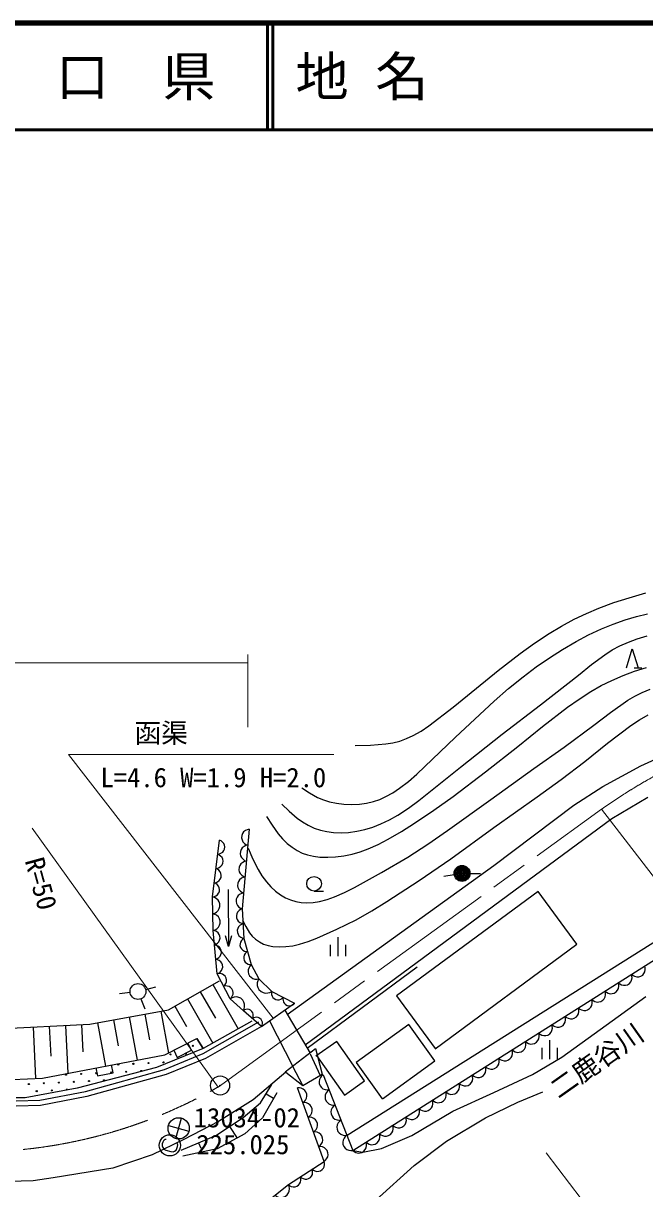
# Model space of a CAD drawing. Units: millimetres, scale not verified. Extents: x 40000 to 680000, y 20000 to 380000.
# Drawn here: x 344824 to 403176, y 270522 to 380000 of the extents above; entities that cross this region are included whole.
import ezdxf
from ezdxf.enums import TextEntityAlignment as Align

# ---------------------------------------------------------------- set-up
doc = ezdxf.new("R2010")
doc.units = ezdxf.units.MM
doc.header["$LTSCALE"] = 1000
doc.linetypes.add('CHAIN', pattern=[18.5, 12, -1.5, 3.5, -1.5])
for name, color, linetype, lineweight in [('M-BGD', 7, 'Continuous', 25), ('M-BMK', 2, 'CHAIN', 13), ('M-BMK-HTXT', 7, 'Continuous', 13), ('M-BMK-SRVR', 3, 'Continuous', 25), ('M-STR-STRC', 7, 'Continuous', 25), ('M-TTL', 2, 'Continuous', 140), ('M-TTL-LINE', 7, 'Continuous', 50)]:
    doc.layers.add(name, color=color, linetype=linetype, lineweight=lineweight)
doc.layers.add('M-TTL-TXT', color=7, linetype='Continuous')
doc.styles.add('ＭＳ ゴシック', font='')
doc.styles.get('ＭＳ ゴシック').set_extended_font_data('MS Gothic')

msp = doc.modelspace()

# ---------------------------------------------------------------- linework, layer by layer
at = {"layer": 'M-BGD'}
for p, q in [((402186, 319452), (402906, 319452)), ((402812, 310239), (406882, 312115)), ((399261, 308309), (402812, 310239)), ((396512, 306538), (399261, 308309)), ((389022, 300898), (396512, 306538)), ((400106, 305297), (403458, 307292)), ((371284, 284041), (400106, 305297)), ((362603, 297928), (363244, 303270)), ((366022, 304285), (365381, 296806)), ((369617, 286875), (389022, 300898)), ((385284, 300013), (384299, 299841)), ((386773, 300141), (387773, 300141)), ((362657, 294776), (362603, 297928)), ((364046, 298622), (364099, 293281)), ((372127, 298475), (373022, 298475)), ((393161, 298447), (379865, 288631)), ((396814, 293498), (393161, 298447)), ((365381, 296806), (365541, 294029)), ((407172, 295620), (375231, 275508)), ((363031, 290717), (362657, 294776)), ((375762, 274119), (408174, 294602)), ((365541, 294029), (366236, 291571)), ((373630, 293442), (373630, 292362)), ((374350, 294158), (374350, 292358)), ((375070, 293442), (375070, 292362)), ((383501, 283669), (396814, 293498)), ((366236, 291571), (366930, 290236)), ((371475, 283717), (381802, 291370)), ((364259, 288366), (363031, 290717)), ((366930, 290236), (368159, 289061)), ((356316, 289244), (357282, 289501)), ((358465, 287333), (363232, 290040)), ((361444, 289025), (362860, 286532)), ((362636, 289702), (364997, 285544)), ((368159, 289061), (370295, 287939)), ((354848, 288953), (353856, 288824)), ((355863, 288351), (356226, 287419)), ((360253, 288348), (362610, 284197)), ((365488, 287245), (364259, 288366)), ((367197, 285749), (370295, 287939)), ((379865, 288631), (383501, 283706)), ((399005, 285482), (403295, 288588)), ((351058, 285980), (358465, 287333)), ((356243, 286927), (356687, 284500)), ((357725, 287198), (358443, 283265)), ((359061, 287672), (360142, 285768)), ((367197, 285749), (365488, 287245)), ((369374, 287288), (371750, 283249)), ((328284, 284862), (351058, 285980)), ((347262, 285793), (347401, 282966)), ((348780, 285868), (349001, 281368)), ((350299, 285942), (350425, 283369)), ((351798, 286115), (352543, 282040)), ((353280, 286386), (353726, 283946)), ((354762, 286656), (355502, 282601)), ((361701, 283209), (366951, 286184)), ((366292, 286274), (361702, 283685)), ((367197, 285749), (361920, 282759)), ((367948, 286280), (370149, 282014)), ((381014, 285935), (376071, 282367)), ((383472, 282529), (381014, 285935)), ((345744, 285719), (345981, 280887)), ((395406, 282868), (399005, 285482)), ((361702, 283685), (357328, 281899)), ((358112, 283096), (361113, 284626)), ((361113, 284626), (361702, 283685)), ((361702, 283685), (361113, 284626)), ((369417, 281510), (372254, 283706)), ((372254, 283706), (372894, 281282)), ((374259, 284360), (372286, 282973)), ((376870, 280644), (374259, 284360)), ((393504, 283760), (393504, 282680)), ((394224, 284475), (394224, 282675)), ((394944, 283760), (394944, 282680)), ((346637, 280919), (358112, 283096)), ((358072, 281714), (361701, 283209)), ((361920, 282759), (358235, 281240)), ((371750, 283203), (372711, 281144)), ((372360, 283046), (374982, 279317)), ((378553, 278978), (383472, 282529)), ((392645, 281241), (395406, 282868)), ((357328, 281899), (349887, 279955)), ((350663, 279665), (358072, 281714)), ((369463, 281465), (366398, 278857)), ((369463, 281465), (371064, 280230)), ((371064, 280230), (370149, 282014)), ((376071, 282367), (378517, 278978)), ((325041, 279860), (346637, 280919)), ((358235, 281240), (350777, 279178)), ((367086, 278583), (368147, 280313)), ((371064, 280230), (372894, 281282)), ((372977, 281232), (375762, 274119)), ((374982, 279317), (376870, 280644)), ((388997, 279565), (392645, 281241)), ((349887, 279955), (345000, 279066)), ((346383, 278843), (350663, 279665)), ((350777, 279178), (346437, 278345)), ((368619, 279527), (367282, 277168)), ((367616, 279448), (368327, 279012)), ((373063, 273090), (370577, 279989)), ((385151, 277790), (388997, 279565)), ((391261, 278644), (393618, 279613)), ((345000, 279066), (344142, 279051)), ((344145, 278784), (346383, 278843)), ((346437, 278345), (344151, 278284)), ((366398, 278857), (363150, 276844)), ((365474, 277207), (367086, 278583)), ((388225, 277191), (391261, 278644)), ((359136, 275239), (359687, 277151)), ((362918, 275516), (365474, 277207)), ((367282, 277168), (365631, 275674)), ((366280, 277895), (366752, 277342)), ((381305, 275522), (385151, 277790)), ((384576, 274995), (388225, 277191)), ((358456, 276471), (360368, 275919)), ((363150, 276844), (359903, 275152)), ((364196, 276362), (364911, 275281)), ((359903, 275152), (356929, 273688)), ((359655, 274140), (362918, 275516)), ((361286, 274828), (361503, 274314)), ((365631, 275674), (363036, 274258)), ((378446, 274290), (381305, 275522)), ((381540, 272702), (384576, 274995)), ((363036, 274258), (359812, 273590)), ((375762, 274119), (376720, 273944)), ((376720, 273944), (378446, 274290)), ((356929, 273688), (353243, 272453)), ((369720, 270905), (373063, 273090)), ((377923, 269440), (381540, 272702)), ((347616, 271538), (345741, 271264)), ((353243, 272453), (347616, 271538)), ((345741, 271264), (327809, 270669)), ((365950, 267906), (369720, 270905))]:
    msp.add_line(p, q, dxfattribs=at)
for points in [[(375991, 312162), (377420, 312202), (378866, 312304), (379536, 312409), (380189, 312571), (380820, 312799), (381431, 313085), (382171, 313509), (382895, 313994), (385178, 315763), (387388, 317551), (389407, 319196), (391476, 320804), (392819, 321764), (394196, 322674), (395355, 323368), (396553, 324015), (397697, 324562), (398875, 325058), (400281, 325578), (401709, 326042), (403289, 326486)], [(370973, 308172), (371694, 307699), (372441, 307281), (373001, 307045), (373584, 306865), (374244, 306728), (374929, 306648), (375670, 306623), (376407, 306660), (377064, 306748), (377714, 306896), (378306, 307096), (378877, 307352), (379528, 307716), (380160, 308139), (380981, 308780), (381769, 309473), (385424, 312939), (389055, 316330), (390397, 317498), (391778, 318621), (392980, 319533), (394226, 320402), (395456, 321187), (396729, 321928), (397900, 322544), (399107, 323110), (400217, 323569), (401357, 323974), (402392, 324282), (403442, 324532)], [(369104, 306659), (369796, 305977), (370526, 305342), (371038, 304977), (371586, 304660), (372145, 304406), (372734, 304205), (373339, 304066), (373965, 303985), (374658, 303960), (375361, 303995), (376131, 304101), (376887, 304266), (377654, 304496), (378400, 304783), (379204, 305170), (379987, 305614), (381000, 306274), (381981, 306985), (385886, 310106), (389786, 313213), (393393, 315968), (396965, 318772), (398183, 319753), (399434, 320684), (400131, 321130), (400858, 321525), (401642, 321875), (402461, 322175), (403406, 322452)], [(401461, 319452), (402010, 321247), (402559, 319452)], [(367670, 305500), (368183, 304665), (368745, 303865), (369149, 303391), (369607, 302948), (370059, 302591), (370545, 302284), (371013, 302057), (371511, 301884), (372086, 301755), (372684, 301682), (373411, 301660), (374148, 301699), (374934, 301799), (375716, 301961), (376463, 302174), (377197, 302447), (378149, 302870), (379074, 303347), (380330, 304075), (381561, 304859), (383390, 306087), (385186, 307366), (388236, 309685), (391251, 312051), (393569, 313930), (395932, 315766), (397011, 316524), (398123, 317232), (399098, 317781), (400104, 318277), (401153, 318729), (402235, 319128), (403345, 319475)], [(365924, 302508), (366369, 301492), (366869, 300504), (367235, 299908), (367652, 299345), (368059, 298890), (368517, 298470), (368961, 298141), (369447, 297856), (369915, 297650), (370402, 297501), (370917, 297414), (371439, 297388), (372044, 297422), (372641, 297517), (373353, 297701), (374042, 297942), (374996, 298359), (375927, 298832), (378456, 300232), (380929, 301669), (382811, 302892), (384673, 304173), (388730, 307072), (392781, 309993), (395604, 312003), (398398, 314067), (399966, 315255), (401583, 316404), (402242, 316798), (402929, 317138), (403682, 317433)], [(365411, 295760), (365708, 295150), (366058, 294568), (366320, 294244), (366637, 293951), (366995, 293703), (367384, 293508), (367803, 293369), (368244, 293286), (368853, 293248), (369478, 293269), (370122, 293344), (370755, 293480), (371573, 293738), (372380, 294057), (374251, 294900), (376086, 295794), (377542, 296624), (378977, 297513), (381997, 299483), (384981, 301502), (389009, 304440), (393073, 307345), (395330, 308976), (397557, 310660), (399697, 312374), (401873, 314039), (402676, 314565), (403518, 315045)], [(363084, 301934), (363244, 301966), (363383, 302030), (363546, 302143), (363644, 302280), (363713, 302431), (363737, 302638), (363706, 302801), (363644, 302958), (363512, 303105), (363391, 303198), (363244, 303270)], [(366022, 304285), (365845, 304243), (365692, 304166), (365515, 304034), (365411, 303877), (365340, 303707), (365320, 303475), (365361, 303294), (365436, 303122), (365588, 302962), (365727, 302864), (365894, 302789)], [(365894, 302789), (365717, 302748), (365563, 302670), (365386, 302539), (365283, 302382), (365211, 302211), (365192, 301979), (365233, 301799), (365308, 301626), (365460, 301466), (365599, 301368), (365766, 301293)], [(362924, 300599), (363083, 300631), (363223, 300695), (363386, 300808), (363483, 300945), (363552, 301096), (363577, 301303), (363546, 301466), (363483, 301622), (363352, 301770), (363231, 301862), (363084, 301934)], [(365766, 301293), (365589, 301252), (365435, 301175), (365258, 301043), (365154, 300886), (365083, 300715), (365063, 300483), (365104, 300303), (365180, 300131), (365332, 299971), (365470, 299872), (365637, 299798)], [(362764, 299263), (362923, 299295), (363063, 299360), (363225, 299472), (363323, 299609), (363392, 299760), (363417, 299967), (363386, 300130), (363323, 300287), (363192, 300435), (363071, 300527), (362924, 300599)], [(362603, 297928), (362763, 297960), (362903, 298024), (363065, 298137), (363163, 298274), (363232, 298425), (363257, 298632), (363225, 298795), (363163, 298951), (363032, 299099), (362911, 299192), (362764, 299263)], [(365637, 299798), (365461, 299756), (365307, 299679), (365130, 299547), (365026, 299390), (364955, 299220), (364935, 298988), (364976, 298807), (365052, 298635), (365204, 298475), (365342, 298377), (365509, 298302)], [(362630, 296352), (362810, 296414), (362962, 296512), (363133, 296668), (363225, 296843), (363281, 297029), (363276, 297273), (363214, 297458), (363117, 297629), (362941, 297780), (362786, 297868), (362603, 297928)], [(365509, 298302), (365332, 298261), (365179, 298183), (365002, 298052), (364898, 297895), (364827, 297724), (364807, 297492), (364848, 297312), (364924, 297139), (365076, 296979), (365214, 296881), (365381, 296806)], [(365381, 296806), (365224, 296745), (365094, 296654), (364949, 296510), (364874, 296352), (364832, 296186), (364844, 295971), (364905, 295810), (364998, 295662), (365158, 295536), (365298, 295464), (365461, 295417)], [(362657, 294776), (362837, 294839), (362989, 294936), (363160, 295092), (363251, 295267), (363307, 295453), (363303, 295698), (363241, 295882), (363143, 296054), (362967, 296204), (362812, 296292), (362630, 296352)], [(362781, 293423), (362932, 293488), (363057, 293582), (363193, 293727), (363261, 293884), (363297, 294047), (363278, 294257), (363212, 294411), (363117, 294553), (362956, 294671), (362817, 294737), (362657, 294776)], [(365461, 295417), (365304, 295356), (365174, 295265), (365029, 295121), (364954, 294963), (364912, 294797), (364924, 294582), (364986, 294422), (365078, 294274), (365238, 294147), (365378, 294075), (365541, 294029)], [(362906, 292070), (363057, 292135), (363181, 292228), (363318, 292374), (363386, 292530), (363422, 292694), (363402, 292904), (363337, 293058), (363242, 293200), (363081, 293318), (362942, 293383), (362781, 293423)], [(364376, 294284), (364099, 293281), (363804, 294278)], [(365541, 294029), (365413, 293943), (365314, 293835), (365213, 293677), (365177, 293521), (365172, 293364), (365226, 293173), (365313, 293042), (365425, 292928), (365593, 292846), (365733, 292809), (365888, 292800)], [(365888, 292800), (365760, 292714), (365661, 292606), (365560, 292448), (365524, 292293), (365519, 292135), (365573, 291945), (365660, 291813), (365772, 291699), (365941, 291617), (366080, 291581), (366236, 291571)], [(363031, 290717), (363182, 290782), (363306, 290875), (363443, 291021), (363510, 291177), (363546, 291341), (363527, 291551), (363462, 291705), (363367, 291846), (363206, 291965), (363067, 292030), (362906, 292070)], [(366236, 291571), (366108, 291442), (366020, 291294), (365940, 291087), (365937, 290899), (365968, 290716), (366076, 290509), (366207, 290378), (366364, 290273), (366579, 290219), (366749, 290210), (366930, 290236)], [(401941, 290663), (402079, 290549), (402230, 290475), (402438, 290415), (402623, 290426), (402799, 290472), (402992, 290594), (403109, 290734), (403199, 290895), (403234, 291109), (403229, 291276), (403188, 291451)], [(363645, 289542), (363757, 289656), (363835, 289787), (363904, 289969), (363907, 290135), (363879, 290296), (363784, 290478), (363667, 290593), (363529, 290686), (363340, 290733), (363190, 290740), (363031, 290717)], [(366930, 290236), (366841, 290051), (366800, 289860), (366791, 289611), (366855, 289408), (366956, 289224), (367146, 289041), (367334, 288949), (367540, 288894), (367789, 288914), (367974, 288967), (368159, 289061)], [(400695, 289875), (400832, 289761), (400984, 289687), (401192, 289627), (401376, 289639), (401552, 289684), (401745, 289807), (401862, 289946), (401952, 290107), (401987, 290321), (401982, 290488), (401941, 290663)], [(364259, 288366), (364371, 288481), (364449, 288612), (364518, 288794), (364521, 288960), (364493, 289121), (364398, 289303), (364282, 289418), (364144, 289511), (363955, 289558), (363805, 289565), (363645, 289542)], [(368159, 289061), (368134, 288917), (368144, 288779), (368186, 288607), (368270, 288481), (368374, 288375), (368540, 288288), (368687, 288262), (368838, 288265), (369004, 288328), (369120, 288400), (369227, 288500)], [(398201, 288300), (398339, 288186), (398490, 288111), (398699, 288051), (398883, 288063), (399059, 288109), (399252, 288231), (399369, 288370), (399459, 288532), (399494, 288746), (399489, 288912), (399448, 289087)], [(399448, 289087), (399585, 288973), (399737, 288899), (399945, 288839), (400130, 288851), (400306, 288897), (400499, 289019), (400616, 289158), (400706, 289319), (400741, 289533), (400735, 289700), (400695, 289875)], [(365488, 287245), (365571, 287428), (365606, 287615), (365610, 287860), (365542, 288057), (365440, 288235), (365249, 288409), (365063, 288494), (364861, 288544), (364617, 288518), (364437, 288463), (364259, 288366)], [(369227, 288500), (369203, 288356), (369212, 288218), (369254, 288046), (369338, 287920), (369443, 287814), (369608, 287727), (369755, 287702), (369906, 287704), (370072, 287767), (370188, 287839), (370295, 287939)], [(396955, 287512), (397092, 287398), (397244, 287324), (397452, 287263), (397636, 287275), (397812, 287321), (398006, 287443), (398123, 287582), (398212, 287744), (398247, 287958), (398242, 288125), (398201, 288300)], [(366342, 286497), (366396, 286623), (366418, 286751), (366417, 286918), (366368, 287052), (366295, 287172), (366163, 287288), (366035, 287344), (365896, 287375), (365730, 287353), (365608, 287313), (365488, 287245)], [(395708, 286724), (395845, 286610), (395997, 286536), (396205, 286475), (396390, 286487), (396566, 286533), (396759, 286655), (396876, 286795), (396966, 286956), (397001, 287170), (396996, 287337), (396955, 287512)], [(367197, 285749), (367251, 285875), (367273, 286004), (367272, 286171), (367223, 286304), (367150, 286424), (367018, 286540), (366889, 286596), (366750, 286627), (366585, 286606), (366463, 286565), (366342, 286497)], [(393215, 285148), (393352, 285034), (393504, 284960), (393712, 284900), (393896, 284912), (394072, 284958), (394266, 285080), (394383, 285219), (394472, 285380), (394507, 285594), (394502, 285761), (394462, 285936)], [(394462, 285936), (394599, 285822), (394750, 285748), (394959, 285688), (395143, 285699), (395319, 285745), (395512, 285867), (395629, 286007), (395719, 286168), (395754, 286382), (395749, 286549), (395708, 286724)], [(391968, 284360), (392106, 284247), (392257, 284172), (392465, 284112), (392650, 284124), (392826, 284170), (393019, 284292), (393136, 284431), (393226, 284593), (393261, 284807), (393256, 284973), (393215, 285148)], [(358945, 283521), (359285, 282852), (360622, 283534), (360281, 284202)], [(389475, 282785), (389612, 282671), (389764, 282597), (389972, 282536), (390157, 282548), (390333, 282594), (390526, 282716), (390643, 282855), (390733, 283017), (390767, 283231), (390762, 283398), (390722, 283573)], [(390722, 283573), (390859, 283459), (391011, 283385), (391219, 283324), (391403, 283336), (391579, 283382), (391772, 283504), (391889, 283643), (391979, 283805), (392014, 284019), (392009, 284186), (391968, 284360)], [(388228, 281997), (388366, 281883), (388517, 281809), (388726, 281749), (388910, 281760), (389086, 281806), (389279, 281928), (389396, 282068), (389486, 282229), (389521, 282443), (389516, 282610), (389475, 282785)], [(351638, 281868), (351778, 281131), (353251, 281411), (353112, 282147)], [(386982, 281209), (387119, 281095), (387271, 281021), (387479, 280961), (387663, 280973), (387839, 281018), (388033, 281141), (388149, 281280), (388239, 281441), (388274, 281655), (388269, 281822), (388228, 281997)], [(372977, 281232), (372834, 281114), (372729, 280974), (372627, 280774), (372603, 280585), (372615, 280397), (372701, 280176), (372820, 280030), (372967, 279907), (373177, 279829), (373348, 279802), (373534, 279809)], [(384488, 279634), (384626, 279520), (384777, 279445), (384986, 279385), (385170, 279397), (385346, 279443), (385539, 279565), (385656, 279704), (385746, 279866), (385781, 280080), (385776, 280246), (385735, 280421)], [(385735, 280421), (385872, 280308), (386024, 280233), (386232, 280173), (386417, 280185), (386593, 280231), (386786, 280353), (386903, 280492), (386993, 280653), (387028, 280867), (387022, 281034), (386982, 281209)], [(371074, 278609), (371215, 278718), (371319, 278849), (371423, 279039), (371451, 279220), (371444, 279401), (371367, 279615), (371257, 279758), (371119, 279880), (370919, 279960), (370756, 279991), (370577, 279989)], [(373534, 279809), (373391, 279692), (373286, 279552), (373184, 279352), (373160, 279162), (373172, 278974), (373258, 278753), (373377, 278607), (373524, 278484), (373734, 278407), (373905, 278379), (374091, 278386)], [(383242, 278846), (383379, 278732), (383531, 278658), (383739, 278597), (383923, 278609), (384099, 278655), (384293, 278777), (384410, 278916), (384499, 279078), (384534, 279292), (384529, 279459), (384488, 279634)], [(371572, 277230), (371712, 277338), (371816, 277470), (371920, 277659), (371948, 277840), (371941, 278021), (371864, 278235), (371754, 278379), (371616, 278500), (371416, 278580), (371253, 278611), (371074, 278609)], [(374091, 278386), (373948, 278269), (373843, 278129), (373741, 277929), (373717, 277739), (373729, 277551), (373815, 277331), (373934, 277185), (374081, 277062), (374291, 276984), (374462, 276957), (374648, 276964)], [(381995, 278058), (382133, 277944), (382284, 277870), (382492, 277809), (382677, 277821), (382853, 277867), (383046, 277989), (383163, 278129), (383253, 278290), (383288, 278504), (383283, 278671), (383242, 278846)], [(372069, 275850), (372209, 275959), (372313, 276090), (372417, 276279), (372445, 276461), (372438, 276642), (372361, 276855), (372251, 276999), (372113, 277121), (371913, 277201), (371750, 277232), (371572, 277230)], [(379502, 276482), (379639, 276368), (379791, 276294), (379999, 276234), (380183, 276246), (380360, 276292), (380553, 276414), (380670, 276553), (380760, 276714), (380794, 276928), (380789, 277095), (380749, 277270)], [(380749, 277270), (380886, 277156), (381038, 277082), (381246, 277022), (381430, 277034), (381606, 277079), (381799, 277201), (381916, 277341), (382006, 277502), (382041, 277716), (382036, 277883), (381995, 278058)], [(374648, 276964), (374505, 276846), (374400, 276707), (374298, 276507), (374274, 276317), (374286, 276129), (374372, 275908), (374491, 275762), (374638, 275639), (374848, 275562), (375019, 275534), (375205, 275541)], [(378255, 275694), (378393, 275581), (378544, 275506), (378752, 275446), (378937, 275458), (379113, 275504), (379306, 275626), (379423, 275765), (379513, 275927), (379548, 276141), (379543, 276307), (379502, 276482)], [(372566, 274470), (372706, 274579), (372810, 274710), (372914, 274899), (372942, 275081), (372935, 275262), (372858, 275476), (372748, 275619), (372610, 275741), (372410, 275821), (372247, 275852), (372069, 275850)], [(375205, 275541), (375062, 275424), (374957, 275284), (374855, 275084), (374831, 274894), (374843, 274706), (374929, 274486), (375048, 274340), (375195, 274217), (375405, 274139), (375576, 274112), (375762, 274119)], [(375762, 274119), (375899, 274005), (376051, 273931), (376259, 273870), (376444, 273882), (376620, 273928), (376813, 274050), (376930, 274189), (377020, 274351), (377055, 274565), (377049, 274732), (377009, 274907)], [(377009, 274907), (377146, 274793), (377298, 274719), (377506, 274658), (377690, 274670), (377866, 274716), (378059, 274838), (378176, 274977), (378266, 275139), (378301, 275353), (378296, 275520), (378255, 275694)], [(373063, 273090), (373203, 273199), (373307, 273331), (373411, 273520), (373439, 273701), (373432, 273882), (373355, 274096), (373245, 274239), (373107, 274361), (372907, 274441), (372744, 274472), (372566, 274470)], [(371949, 272362), (372074, 272261), (372212, 272196), (372401, 272145), (372567, 272158), (372725, 272202), (372898, 272315), (373001, 272442), (373080, 272589), (373109, 272783), (373102, 272933), (373063, 273090)], [(369720, 270905), (369846, 270804), (369984, 270740), (370173, 270688), (370339, 270701), (370497, 270745), (370670, 270858), (370773, 270985), (370852, 271132), (370881, 271326), (370874, 271476), (370835, 271634)], [(370835, 271634), (370960, 271533), (371098, 271468), (371287, 271416), (371453, 271430), (371611, 271473), (371784, 271586), (371887, 271714), (371966, 271861), (371995, 272054), (371988, 272205), (371949, 272362)], [(368464, 269905), (368626, 269798), (368799, 269736), (369031, 269695), (369229, 269730), (369415, 269800), (369609, 269955), (369720, 270120), (369798, 270305), (369810, 270541), (369785, 270721), (369720, 270905)]]:
    msp.add_lwpolyline(points, dxfattribs=at)
for centre, radius in [((386023, 300141), 746), ((386023, 300141), 660), ((386023, 300141), 574), ((386023, 300141), 484), ((386023, 300141), 398), ((386023, 300141), 292), ((386023, 300141), 202), ((386023, 300141), 116), ((386023, 300141), 22.5), ((372127, 299163), 688), ((355591, 289050), 746), ((360739, 283942), 49.8), ((358655, 283132), 49.8), ((360067, 283201), 49.8), ((351661, 281373), 49.8), ((353074, 281442), 49.8), ((353746, 282183), 49.8), ((354487, 281511), 49.8), ((355158, 282252), 49.8), ((355899, 281581), 49.8), ((356571, 282321), 49.8), ((357983, 282391), 49.8), ((345340, 280355), 49.8), ((346752, 280424), 49.8), ((348165, 280493), 49.8), ((348836, 281234), 49.8), ((349577, 280563), 49.8), ((350249, 281303), 49.8), ((350990, 280632), 49.8), ((352402, 280701), 49.8), ((346081, 279683), 49.8), ((347493, 279752), 49.8), ((363302, 280216), 27), ((359412, 276195), 995)]:
    msp.add_circle(centre, radius, dxfattribs=at)
msp.add_arc((348906, 279822), 49.8, 307.43583, 253.17356, dxfattribs=at)
at = {"layer": 'M-BMK'}
msp.add_line((363111, 280070), (399123, 306164), dxfattribs=at)
for centre, radius, start, end in [((428365, 265106), 50406, 92.71869, 125.4584), ((340155, 320231), 46259, 275.79291, 299.75262)]:
    msp.add_arc(centre, radius, start, end, dxfattribs=at)
at = {"layer": 'M-BMK-HTXT'}
for p, q in [((240958, 319913), (365899, 319913)), ((365899, 320693), (365899, 313886)), ((368280, 286532), (349075, 311303)), ((349075, 311303), (373985, 311303)), ((399123, 306164), (417649, 282109)), ((345669, 304378), (363111, 280070)), ((401185, 264364), (393910, 273891))]:
    msp.add_line(p, q, dxfattribs=at)
at = {"layer": 'M-BMK-SRVR'}
msp.add_circle((363302, 280216), 896, dxfattribs=at)
at = {"layer": 'M-STR-STRC'}
msp.add_lwpolyline([(358247, 275147), (358145, 275134), (358058, 275087), (357979, 275010), (357918, 274908), (357864, 274721), (357850, 274564), (357911, 274379), (358020, 274249), (358201, 274156), (358672, 274020), (358884, 274000), (359025, 274038), (359166, 274148), (359255, 274310), (359307, 274492), (359333, 274636), (359311, 274720), (359268, 274805), (359209, 274854)], dxfattribs=at)
msp.add_circle((358582, 274592), 995, dxfattribs=at)
at = {"layer": 'M-TTL'}
msp.add_line((680000, 380000), (40000, 380000), dxfattribs=at)
at = {"layer": 'M-TTL-LINE'}
for p, q in [((367750, 380000), (367750, 370000)), ((368250, 380000), (368250, 370000)), ((40000, 370000), (680000, 370000))]:
    msp.add_line(p, q, dxfattribs=at)

# ---------------------------------------------------------------- texts
at = {"layer": 'M-BGD', "style": 'ＭＳ ゴシック'}
for s, rotation, p in [('R=50', 285.4, (344417, 301198)), ('二鹿谷川', 35.2, (395418, 278461))]:
    msp.add_text(s, height=1833, rotation=rotation, dxfattribs=at).set_placement(p, align=Align.BOTTOM_LEFT)
for s, p in [('13034-02', (360828, 275733)), ('225.025', (361081, 273211))]:
    msp.add_text(s, height=1833, dxfattribs=at).set_placement(p, align=Align.BOTTOM_LEFT)
at = {"layer": 'M-BMK-HTXT', "style": 'ＭＳ ゴシック'}
for s, p in [('函渠', (355273, 311860)), ('L=4.6 W=1.9 H=2.0', (352073, 307685))]:
    msp.add_text(s, height=1833, dxfattribs=at).set_placement(p, align=Align.BOTTOM_LEFT)
at = {"layer": 'M-TTL-TXT', "style": 'ＭＳ ゴシック'}
msp.add_text('山\u3000口\u3000県', height=3666, dxfattribs=at).set_placement((350375, 375000), align=Align.MIDDLE_CENTER)
msp.add_text('地 名', height=3666, dxfattribs=at).set_placement((370380, 375000), align=Align.MIDDLE_LEFT)

doc.saveas('drawing.dxf')
